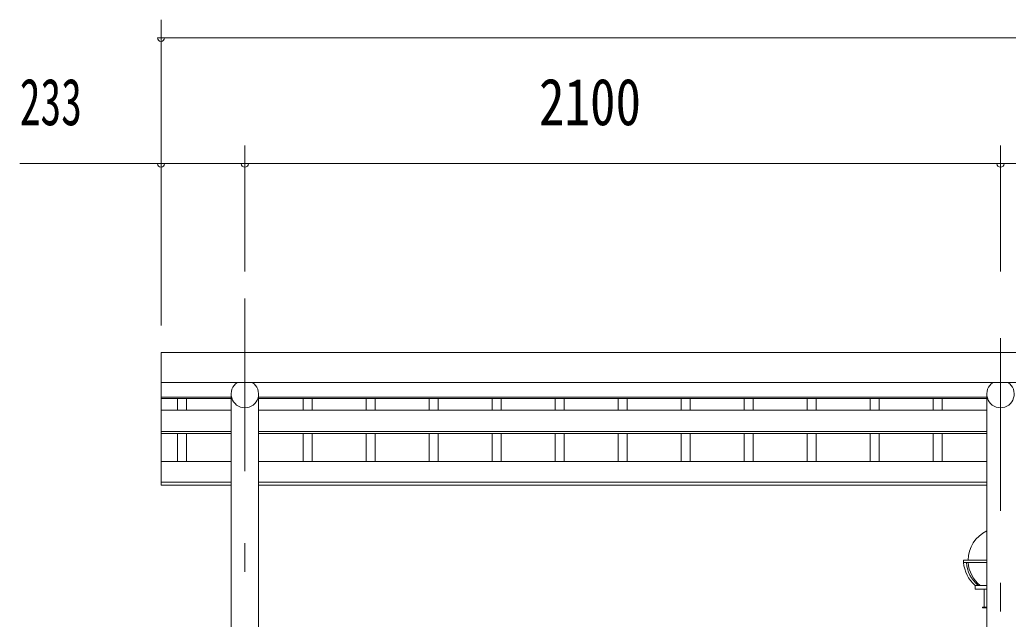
# Model space of a CAD drawing. Units: millimetres, scale not verified. Extents: x -23352 to 23352, y -10500 to 10500.
# Drawn here: x -3986 to -1239, y 3263 to 4930 of the extents above; entities that cross this region are included whole.
import ezdxf
from ezdxf.enums import TextEntityAlignment as Align

# ---------------------------------------------------------------- set-up
doc = ezdxf.new("R2010")
doc.units = ezdxf.units.MM
doc.header["$LTSCALE"] = 40
doc.linetypes.add('USER3', pattern=[24, 12, -5, 2, -5])
for name, color, linetype, lineweight in [('0-0_0', 7, 'Continuous', 18), ('0-2_1-0BOLD', 7, 'Continuous', 18), ('0-3_1-2CENTER', 3, 'USER3', 18), ('0-4_1-4THIN', 4, 'Continuous', 18), ('0-5_1-5DIM', 3, 'Continuous', 18)]:
    doc.layers.add(name, color=color, linetype=linetype, lineweight=lineweight)
doc.styles.add('ＭＳ ゴシック', font='')
doc.styles.get('ＭＳ ゴシック').set_extended_font_data('MS Gothic')

msp = doc.modelspace()

# ---------------------------------------------------------------- linework, layer by layer
at = {"layer": '0-0_0'}
for p, q in [((-1298.6, 3426.97), (-1362.95, 3426.97)), ((-1362.95, 3420.97), (-1362.95, 3426.97)), ((-1298.6, 3420.97), (-1362.95, 3420.97)), ((-1330.45, 3346.97), (-1298.6, 3346.97)), ((-1305.45, 3296.97), (-1305.45, 3346.97)), ((-1305.45, 3296.97), (-1298.6, 3296.97))]:
    msp.add_line(p, q, dxfattribs=at)
msp.add_lwpolyline([(-1330.45, 3346.97), (-1330.45, 3356.97), (-1298.6, 3356.97)], dxfattribs=at)
for start, end in [(115.07964, 180), (183.82255, 231.05756)]:
    msp.add_arc((-1260.45, 3426.97), 90, start, end, dxfattribs=at)
for centre in [(-1260.45, 3426.97), (-1252.45, 3426.97)]:
    msp.add_ellipse(centre, major_axis=(102.47, 6.5), ratio=0.92312, start_param=3.1362923, end_param=3.9034857, dxfattribs=at)
at = {"layer": '0-2_1-0BOLD'}
for p, q in [((-3593.45, 4004.86), (4222.55, 4004.86)), ((4222.55, 3921.21), (-3593.45, 3921.21)), ((-3593.45, 3880.02), (-3398.6, 3880.02)), ((-3398.6, 3876.47), (-3593.45, 3876.47)), ((-3398.6, 3889.24), (-3398.6, 1824.67)), ((-3322.3, 1824.67), (-3322.3, 3889.24)), ((-3322.3, 3880.02), (-1298.6, 3880.02)), ((-1298.6, 3876.47), (-3322.3, 3876.47)), ((-1298.6, 3889.24), (-1298.6, 1824.67)), ((-3593.45, 3844.26), (-3398.6, 3844.26)), ((-3322.3, 3844.26), (-1298.6, 3844.26)), ((-3593.45, 3785.43), (-3398.6, 3785.43)), ((-3398.6, 3779.53), (-3593.45, 3779.53)), ((-1298.6, 3785.43), (-3322.3, 3785.43)), ((-3322.3, 3779.53), (-1298.6, 3779.53)), ((-3593.45, 3701.81), (-3398.6, 3701.81)), ((-1298.6, 3701.81), (-3322.3, 3701.81)), ((-3398.6, 3644.17), (-3593.45, 3644.17)), ((-3322.3, 3644.17), (-1298.6, 3644.17)), ((-1298.6, 3635.83), (-3322.3, 3635.83)), ((-1310.45, 3294.67), (-1310.45, 3296.97)), ((-1310.45, 3296.97), (-1298.6, 3296.97)), ((-1298.6, 3294.67), (-1310.45, 3294.67))]:
    msp.add_line(p, q, dxfattribs=at)
msp.add_lwpolyline([(-3398.6, 3635.83), (-3593.45, 3635.83), (-3593.45, 4004.86)], dxfattribs=at)
for centre in [(-3360.45, 3889.24), (-1260.45, 3889.24)]:
    msp.add_arc(centre, 38.15, 123.05154, 56.94846, dxfattribs=at)
at = {"layer": '0-3_1-2CENTER'}
for p, q in [((-3360.45, 4154.87), (-3360.45, 1644.67)), ((-1260.45, 1644.67), (-1260.45, 4154.87))]:
    msp.add_line(p, q, dxfattribs=at)
at = {"layer": '0-4_1-4THIN'}
for p, q in [((-3547.95, 3876.47), (-3547.95, 3844.26)), ((-3522.95, 3844.26), (-3522.95, 3876.47)), ((-3197.95, 3844.26), (-3197.95, 3876.47)), ((-3172.95, 3876.47), (-3172.95, 3844.26)), ((-3022.95, 3876.47), (-3022.95, 3844.26)), ((-2997.95, 3844.26), (-2997.95, 3876.47)), ((-2847.95, 3844.26), (-2847.95, 3876.47)), ((-2822.95, 3876.47), (-2822.95, 3844.26)), ((-2672.95, 3876.47), (-2672.95, 3844.26)), ((-2647.95, 3844.26), (-2647.95, 3876.47)), ((-2497.95, 3844.26), (-2497.95, 3876.47)), ((-2472.95, 3876.47), (-2472.95, 3844.26)), ((-2322.95, 3876.47), (-2322.95, 3844.26)), ((-2297.95, 3844.26), (-2297.95, 3876.47)), ((-2147.95, 3844.26), (-2147.95, 3876.47)), ((-2122.95, 3876.47), (-2122.95, 3844.26)), ((-1972.95, 3876.47), (-1972.95, 3844.26)), ((-1947.95, 3844.26), (-1947.95, 3876.47)), ((-1797.95, 3844.26), (-1797.95, 3876.47)), ((-1772.95, 3876.47), (-1772.95, 3844.26)), ((-1622.95, 3876.47), (-1622.95, 3844.26)), ((-1597.95, 3844.26), (-1597.95, 3876.47)), ((-1447.95, 3844.26), (-1447.95, 3876.47)), ((-1422.95, 3876.47), (-1422.95, 3844.26)), ((-3547.95, 3779.53), (-3547.95, 3701.81)), ((-3522.95, 3701.81), (-3522.95, 3779.53)), ((-3197.95, 3701.81), (-3197.95, 3779.53)), ((-3172.95, 3779.53), (-3172.95, 3701.81)), ((-3022.95, 3779.53), (-3022.95, 3701.81)), ((-2997.95, 3701.81), (-2997.95, 3779.53)), ((-2847.95, 3701.81), (-2847.95, 3779.53)), ((-2822.95, 3779.53), (-2822.95, 3701.81)), ((-2672.95, 3779.53), (-2672.95, 3701.81)), ((-2647.95, 3701.81), (-2647.95, 3779.53)), ((-2497.95, 3701.81), (-2497.95, 3779.53)), ((-2472.95, 3779.53), (-2472.95, 3701.81)), ((-2322.95, 3779.53), (-2322.95, 3701.81)), ((-2297.95, 3701.81), (-2297.95, 3779.53)), ((-2147.95, 3701.81), (-2147.95, 3779.53)), ((-2122.95, 3779.53), (-2122.95, 3701.81)), ((-1972.95, 3779.53), (-1972.95, 3701.81)), ((-1947.95, 3701.81), (-1947.95, 3779.53)), ((-1797.95, 3701.81), (-1797.95, 3779.53)), ((-1772.95, 3779.53), (-1772.95, 3701.81)), ((-1622.95, 3779.53), (-1622.95, 3701.81)), ((-1597.95, 3701.81), (-1597.95, 3779.53)), ((-1447.95, 3701.81), (-1447.95, 3779.53)), ((-1422.95, 3779.53), (-1422.95, 3701.81))]:
    msp.add_line(p, q, dxfattribs=at)
at = {"layer": '0-5_1-5DIM'}
for p, q in [((-3593.45, 4929.68), (-3593.45, 4079.68)), ((-3583.44, 4879.67), (-3603.44, 4879.67)), ((4222.56, 4879.67), (-3593.45, 4879.67)), ((4222.56, 4879.67), (-3593.45, 4879.67)), ((-3360.45, 4579.68), (-3360.45, 4229.67)), ((-1260.45, 4229.67), (-1260.45, 4579.68)), ((-3985.95, 4529.67), (4615.06, 4529.67)), ((-3583.44, 4529.67), (-3603.44, 4529.67)), ((-3350.45, 4529.67), (-3370.45, 4529.67)), ((-3360.45, 4529.67), (-1260.45, 4529.67)), ((-1250.45, 4529.67), (-1270.45, 4529.67)), ((-1260.45, 4529.67), (1189.55, 4529.67))]:
    msp.add_line(p, q, dxfattribs=at)
for centre in [(-3593.44, 4879.67), (-3593.44, 4529.67), (-3360.45, 4529.67), (-1260.45, 4529.67)]:
    msp.add_arc(centre, 10, 180, 0, dxfattribs=at)

# ---------------------------------------------------------------- texts
at = {"layer": '0-5_1-5DIM', "color": 7, "style": 'ＭＳ ゴシック'}
for s, width, p in [('233', 0.65, (-3985.94, 4597.44)), ('2100', 0.8, (-2542.95, 4597.44))]:
    msp.add_text(s, height=130.2, dxfattribs=dict(at, width=width)).set_placement(p, align=Align.BOTTOM_LEFT)

doc.saveas('drawing.dxf')
